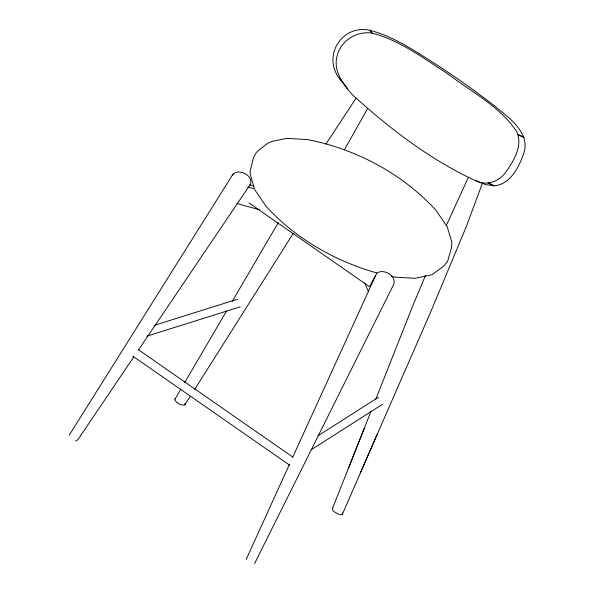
<?xml version="1.0" encoding="UTF-8"?>
<svg xmlns="http://www.w3.org/2000/svg" width="594" height="594" viewBox="0 0 594 594"><rect width="100%" height="100%" fill="white"/><g stroke="black" fill="none" stroke-linecap="round" stroke-linejoin="round"><path stroke-width="0.89" d="M246.347 558.932L246.384 558.709M246.287 559.177L289.516 464.174M364.701 427.338L332.41 508.598L332.499 509.875L333.902 511.56L338.914 514.337A5.732 2.146 28.4 0 0 342.352 512.889M482.41 183.242L466.387 226.411L430.643 312.065L360.179 473.292M348.366 468.458L370.908 411.545M375.683 399.472L412.563 306.341L425.438 275.505M446.168 225.854L468.369 177.383M342.434 514.166L377.487 433.687M375.757 275.297L292.59 457.454M69.223 435.187L232.254 175.349C237.414 167.174 254.128 175.46 250.297 184.392L138.447 350.007M376.945 272.995L369.52 286.731L248.968 202.903M367.448 108.761L344.446 149.703M174.985 399.138L180.984 388.892M184.675 382.588L226.648 310.885M232.187 301.425L278.311 222.624M325.943 144.097L355.873 98.418M369.891 30.309L372.141 33.13C400.438 40.451 424.019 58.799 448.292 74.146C471.681 92.226 500.2 106.4 516.758 131.749C522.913 145.114 514.307 160.098 506.534 170.998C500.304 180.925 487.785 186.204 476.64 181.222C430.709 160.15 390.117 128.995 352.873 95.166C342.938 84.823 332.692 70.352 337.288 55.242C341.097 40.392 357.217 30.658 372.141 33.13L369.891 30.309C388.483 35.091 405.294 44.877 421.413 55.034A212.095 38.558 31.9 0 1 450.282 73.782A175.267 31.861 31.9 0 1 469.089 86.865A212.095 38.58 31.9 0 1 494.215 105.665M339.827 78.638L342.099 81.43C320.634 59.831 339.738 24.027 369.921 30.249M493.941 185.796L488.105 182.959L493.941 185.796C509.934 184.779 518.666 167.619 523.455 154.254C531.392 132.648 508.375 117.523 494.245 105.673M175.46 398.767A5.732 2.146 28.4 0 0 175.074 400.415C177.153 403.289 180.925 405.546 184.541 405.078L190.377 396.22M194.758 389.278L293.191 233.472M133.784 356.92L77.851 439.738L75.616 440.941M232.841 174.539L233.204 174.035M232.254 175.349L232.625 174.844M254.618 563.513L393.859 284.051C396.376 275.987 384.615 268.911 377.836 272.594M332.41 508.598L332.885 508.226M317.998 435.81L378.489 397.245M311.152 449.784L382.499 404.299M154.529 325.282L237.444 299.228M146.688 336.219L240.184 306.846M494 185.699L485.684 184.645L475.631 180.457M377.131 273.062C335.209 261.212 295.478 238.706 266.06 206.259L254.885 189.88M391.372 276.336L395.641 277.183L414.998 278.319L432.068 274.703L443.651 266.171L447.527 261.598L451.492 247.891L451.848 242.337L447.215 226.737L436.041 210.358C402.591 173.819 356.504 149.257 308.056 139.672L287.102 138.298L272.431 141.32L267.716 143.251L258.449 150.453L256.296 152.502L253.4 157.848L250.089 171.577L250.252 174.287L254.121 187.749M249.599 184.838L254.061 186.071M247.921 187.08L255.056 189.048M236.969 203.549L259.266 209.689M138.721 349.933L292.619 456.949M132.9 356.185L289.85 465.317M347.854 88.825L339.887 78.542M364.775 283.086L368.443 291.602M184.927 403.43A5.732 2.146 28.4 0 1 185.016 404.707M524.034 137.414L518.154 134.652L524.005 137.466"/></g></svg>
